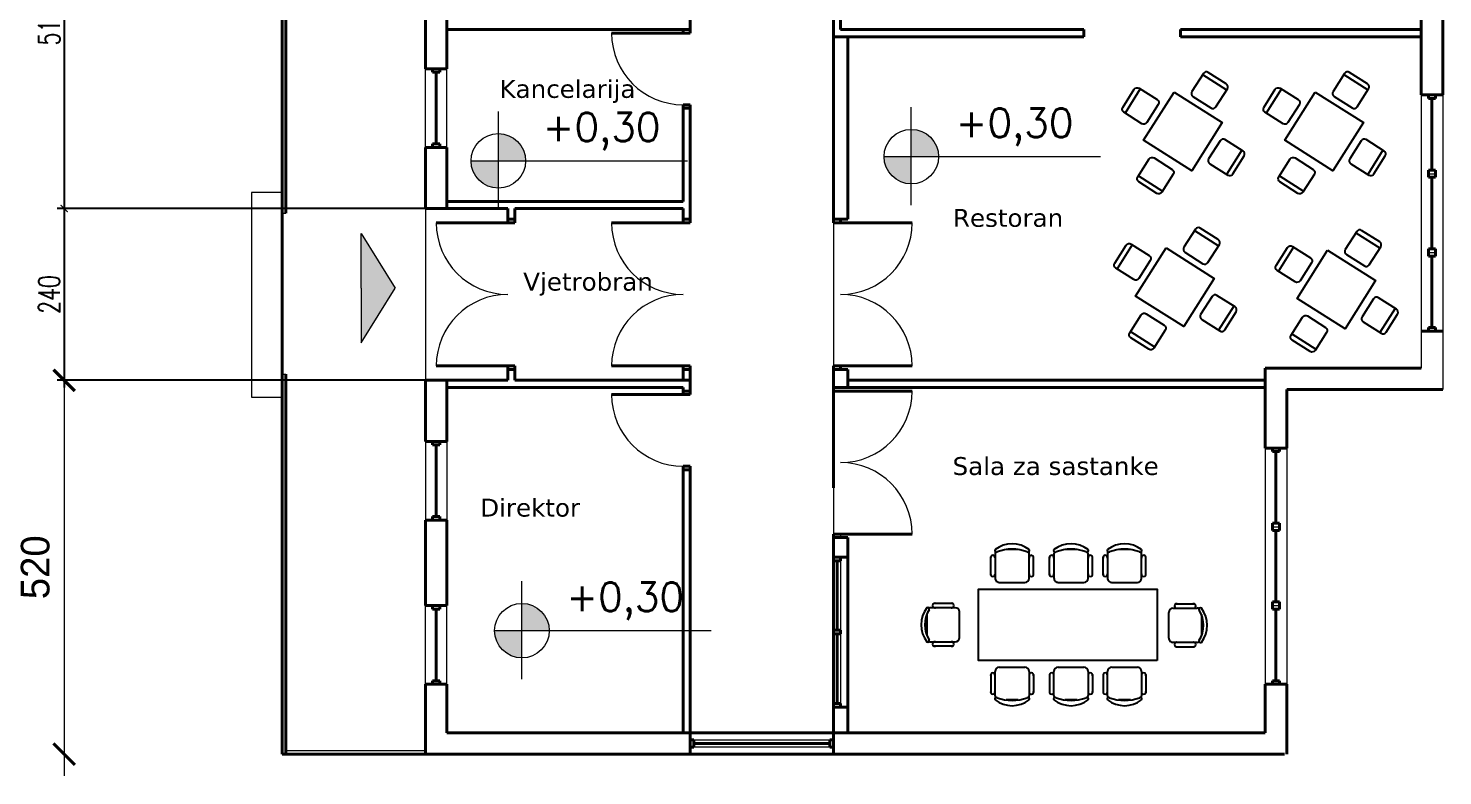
# Model space of a CAD drawing. Header units: millimetres. Extents: x 73 to 57768, y -40361 to 10065.
# Drawn here: x 24862 to 26839, y -7912 to -6868 of the extents above; entities that cross this region are included whole.
import ezdxf

# ---------------------------------------------------------------- set-up
doc = ezdxf.new("R2010")
doc.units = ezdxf.units.MM
for name, color, linetype, lineweight in [('akote sani', 84, 'Continuous', 5), ('kote', 124, 'Continuous', 5), ('kote i srafura', 9, 'Continuous', 5)]:
    doc.layers.add(name, color=color, linetype=linetype, lineweight=lineweight)
doc.layers.add('pogled', color=7, linetype='Continuous', lineweight=5, true_color=0x8db1c3)
doc.layers.add('presjek', color=7, linetype='Continuous', lineweight=40, true_color=0xe37da2)
doc.layers.add('tanko', color=1, linetype='Continuous')
doc.styles.add('1-100', font='simplex.shx', dxfattribs={"width": 0.7, "height": 30})
doc.styles.add('zlaja', font='verdana.TTF', dxfattribs={"height": 40})
doc.dimstyles.new('1-100', dxfattribs={"dimtxt": 30, "dimasz": 10, "dimexe": 10, "dimexo": 0, "dimgap": 6, "dimtad": 1, "dimdec": 0, "dimtxsty": '1-100', "dimblk": 'ARCHTICK', "dimcen": 10, "dimdle": 10, "dimadec": 8, "dimazin": 0, "dimtfac": 1, "dimtdec": 0, "dimtix": 1, "dimtmove": 2, "dimatfit": 3, "dimfxl": 1, "dimtolj": 1, "dimtzin": 0, "dimarcsym": 0})

# ---------------------------------------------------------------- blocks, each defined once
blk = doc.blocks.new('_ArchTick')
at = {"layer": 'kote', "color": 0, "const_width": 0.15}
blk.add_lwpolyline([(-0.5, -0.5), (0.5, 0.5)], dxfattribs=at)
blk = doc.blocks.new('*D247')
at = {"layer": 'Defpoints', "color": 0}
for p in [(25417.4, -6609.5), (24912.6, -7119.5), (25417.4, -7119.5)]:
    blk.add_point(p, dxfattribs=at)
at = {"layer": 'kote i srafura', "color": 0, "lineweight": -2}
for p, q in [((24912.6, -6599.5), (24912.6, -7129.5)), ((25417.4, -6609.5), (24902.6, -6609.5)), ((25417.4, -7119.5), (24902.6, -7119.5))]:
    blk.add_line(p, q, dxfattribs=at)
at = {"layer": 'kote i srafura', "color": 0, "lineweight": -2, "xscale": 10, "yscale": 10, "zscale": 10}
for p, rotation in [((24912.6, -6609.5), 90), ((24912.6, -7119.5), 270)]:
    blk.add_blockref('_ArchTick', p, dxfattribs=dict(at, rotation=rotation))
at = {"layer": 'kote i srafura', "color": 0, "insert": (24891.6, -6864.5), "char_height": 30, "attachment_point": 5, "rotation": 90, "style": '1-100'}
blk.add_mtext('\\A1;510', dxfattribs=at)
blk = doc.blocks.new('*D248')
at = {"layer": 'Defpoints', "color": 0}
for p in [(25417.4, -7119.5), (24912.6, -7359.5), (25417.4, -7359.5)]:
    blk.add_point(p, dxfattribs=at)
at = {"layer": 'kote i srafura', "color": 0, "lineweight": -2}
for p, q in [((24912.6, -7109.5), (24912.6, -7369.5)), ((25417.4, -7119.5), (24902.6, -7119.5)), ((25417.4, -7359.5), (24902.6, -7359.5))]:
    blk.add_line(p, q, dxfattribs=at)
at = {"layer": 'kote i srafura', "color": 0, "lineweight": -2, "xscale": 10, "yscale": 10, "zscale": 10}
for p, rotation in [((24912.6, -7119.5), 90), ((24912.6, -7359.5), 270)]:
    blk.add_blockref('_ArchTick', p, dxfattribs=dict(at, rotation=rotation))
at = {"layer": 'kote i srafura', "color": 0, "insert": (24891.6, -7239.5), "char_height": 30, "attachment_point": 5, "rotation": 90, "style": '1-100'}
blk.add_mtext('\\A1;240', dxfattribs=at)

msp = doc.modelspace()

# ---------------------------------------------------------------- hatches: boundary and pattern name
at = {"layer": 'pogled'}
h = msp.add_hatch(color=256, dxfattribs=at)
h.paths.add_polyline_path([(25519.192, -7014.882, -0.41421356), (25557.31, -7053), (25519.192, -7053)])
h.paths.add_polyline_path([(25481.074, -7053), (25519.192, -7053), (25519.192, -7091.118, -0.41421356)])
h = msp.add_hatch(color=256, dxfattribs=at)
h.paths.add_polyline_path([(26096.162, -7008.88, -0.41421356), (26134.28, -7046.998), (26096.162, -7046.998)])
h.paths.add_polyline_path([(26058.044, -7046.998), (26096.162, -7046.998), (26096.162, -7085.116, -0.41421356)])
msp.add_hatch(color=256, dxfattribs=at).paths.add_polyline_path([(25327.686, -7154.223), (25327.686, -7230.611), (25327.686, -7306.999), (25374.836, -7230.611)])
h = msp.add_hatch(color=256, dxfattribs=at)
h.paths.add_polyline_path([(25552.154, -7671.102, -0.41421356), (25590.272, -7709.22), (25552.154, -7709.22)])
h.paths.add_polyline_path([(25514.036, -7709.22), (25552.154, -7709.22), (25552.154, -7747.338, -0.41421356)])

# ---------------------------------------------------------------- linework, layer by layer
at = {"layer": 'akote sani'}
for p, q in [((26818.622, -6960.875), (26828.622, -6960.875)), ((26818.622, -7070.875), (26828.622, -7070.875)), ((25217.382, -7097.182), (25174.273, -7097.182)), ((25174.273, -7097.182), (25174.273, -7382.806)), ((25217.382, -7125.99), (25222.382, -7125.99)), ((26818.622, -7180.875), (26828.622, -7180.875)), ((25217.382, -7350.882), (25222.382, -7350.882)), ((25174.273, -7382.806), (25217.382, -7382.806)), ((26600.697, -7454.159), (26610.697, -7454.159)), ((26600.697, -7564.159), (26610.697, -7564.159)), ((26600.697, -7674.159), (26610.697, -7674.159)), ((25222.382, -7876.852), (25417.382, -7876.852)), ((25222.382, -7881.852), (25222.382, -7876.852))]:
    msp.add_line(p, q, dxfattribs=at)
at = {"layer": 'kote i srafura'}
msp.add_line((24912.638, -7329.467), (24912.638, -7911.852), dxfattribs=at)
at = {"layer": 'pogled'}
for p, q in [((25417.382, -7034.159), (25417.382, -6924.159)), ((25447.382, -7034.159), (25447.382, -6924.159)), ((26808.622, -6960.875), (26808.622, -7342.517)), ((26838.622, -6960.875), (26838.622, -7372.517)), ((25519.192, -7120.917), (25519.192, -6983.806)), ((26096.162, -7114.914), (26096.162, -6977.803)), ((25481.074, -7053), (25783.38, -7053)), ((26058.044, -7046.998), (26360.35, -7046.998)), ((25417.382, -7119.467), (25417.382, -7359.467)), ((25987.382, -7139.467), (25987.382, -7339.467)), ((25327.686, -7154.223), (25374.836, -7230.611)), ((25327.686, -7230.611), (25327.686, -7154.223)), ((25327.686, -7306.999), (25374.836, -7230.611)), ((25327.686, -7230.611), (25327.686, -7306.999)), ((25987.382, -7374.467), (25987.382, -7574.467)), ((25417.382, -7444.775), (25417.382, -7554.775)), ((25447.382, -7444.775), (25447.382, -7554.775)), ((26590.697, -7454.159), (26590.697, -7784.159)), ((26620.697, -7454.159), (26620.697, -7784.159)), ((25997.382, -7574.467), (25997.382, -7578.956)), ((25997.382, -7606.615), (25997.382, -7708.763)), ((25552.154, -7777.136), (25552.154, -7640.025)), ((25417.382, -7784.159), (25417.382, -7674.159)), ((25447.382, -7784.159), (25447.382, -7674.159)), ((25514.036, -7709.22), (25816.341, -7709.22)), ((25997.382, -7713.763), (25997.382, -7815.911)), ((25787.382, -7851.852), (25987.382, -7851.852)), ((25792.382, -7861.852), (25982.382, -7861.852)), ((25787.382, -7881.852), (25987.382, -7881.852)), ((25982.382, -7871.852), (25792.382, -7871.852))]:
    msp.add_line(p, q, dxfattribs=at)
for centre in [(25519.192, -7053), (26096.162, -7046.998), (25552.154, -7709.22)]:
    msp.add_circle(centre, 38.118, dxfattribs=at)
for centre, start, end in [((25777.382, -6874.467), 180, 270), ((25532.425, -7139.467), 180, 270), ((25777.382, -7139.467), 180, 270), ((25997.382, -7139.467), 270, 0), ((25532.425, -7339.467), 90, 180), ((25777.382, -7339.467), 90, 180), ((25997.382, -7339.467), 0, 90), ((25777.382, -7379.507), 180, 270), ((25997.382, -7374.467), 270, 0), ((25997.382, -7574.467), 0, 90)]:
    msp.add_arc(centre, 100, start, end, dxfattribs=at)
at = {"layer": 'presjek'}
for p, q in [((25217.382, -7881.852), (25217.382, -5849.467)), ((25222.382, -7125.99), (25222.382, -6611.781)), ((25417.382, -6924.159), (25417.382, -6804.775)), ((25447.382, -6924.159), (25447.382, -6804.775)), ((26808.622, -6879.467), (26808.622, -6804.775)), ((26838.622, -6804.775), (26838.622, -6960.875)), ((25787.382, -6874.467), (25787.382, -6854.467)), ((25987.382, -6854.467), (25987.382, -6979.467)), ((25997.382, -6854.467), (25997.382, -6869.467)), ((25777.382, -6869.467), (25447.382, -6869.467)), ((25777.382, -6874.467), (25677.382, -6874.467)), ((25777.382, -6869.467), (25787.382, -6869.467)), ((25777.382, -6874.467), (25777.382, -6869.467)), ((25787.382, -6874.467), (25777.382, -6874.467)), ((25997.382, -6869.467), (26337.382, -6869.467)), ((26337.382, -6869.467), (26337.382, -6879.467)), ((26472.382, -6869.467), (26472.382, -6879.467)), ((26472.382, -6869.467), (26808.622, -6869.467)), ((25987.382, -6879.467), (26337.382, -6879.467)), ((26007.382, -6979.467), (26007.382, -6879.467)), ((26472.382, -6879.467), (26808.622, -6879.467)), ((26808.622, -6879.467), (26808.622, -6960.875)), ((25417.382, -6924.159), (25447.382, -6924.159)), ((25427.382, -6924.159), (25427.382, -6929.159)), ((25427.382, -6929.159), (25437.382, -6929.159)), ((25432.382, -7029.159), (25432.382, -6929.159)), ((25437.382, -6929.159), (25437.382, -6924.159)), ((25777.382, -6974.467), (25787.382, -6974.467)), ((25777.382, -6979.467), (25777.382, -6974.467)), ((25787.382, -6974.467), (25787.382, -6979.467)), ((25787.382, -7119.467), (25787.382, -6974.467)), ((25987.382, -7119.467), (25987.382, -6974.467)), ((26808.622, -6960.875), (26838.622, -6960.875)), ((26808.622, -6960.875), (26838.622, -6960.875)), ((26818.622, -6960.875), (26818.622, -6965.875)), ((26818.622, -6965.875), (26828.622, -6965.875)), ((26823.622, -7065.875), (26823.622, -6965.875)), ((26828.622, -6965.875), (26828.622, -6960.875)), ((25787.382, -6979.467), (25777.382, -6979.467)), ((25777.382, -7109.467), (25777.382, -6979.467)), ((26007.382, -7109.467), (26007.382, -6979.467)), ((26007.382, -7134.467), (26007.382, -6979.467)), ((25417.382, -7034.159), (25447.382, -7034.159)), ((25417.382, -7119.467), (25417.382, -7034.159)), ((25427.382, -7034.159), (25427.382, -7029.159)), ((25427.382, -7029.159), (25437.382, -7029.159)), ((25437.382, -7029.159), (25437.382, -7034.159)), ((25447.382, -7119.467), (25447.382, -7034.159)), ((26818.622, -7070.875), (26818.622, -7065.875)), ((26818.622, -7065.875), (26828.622, -7065.875)), ((26818.622, -7070.875), (26818.622, -7075.875)), ((26828.622, -7065.875), (26828.622, -7070.875)), ((26828.622, -7075.875), (26828.622, -7070.875)), ((26818.622, -7075.875), (26828.622, -7075.875)), ((26823.622, -7075.875), (26823.622, -7175.875)), ((25777.382, -7109.467), (25447.382, -7109.467)), ((25532.425, -7119.467), (25417.382, -7119.467)), ((25532.425, -7134.467), (25532.425, -7119.467)), ((25542.425, -7134.467), (25542.425, -7119.467)), ((25777.382, -7119.467), (25542.425, -7119.467)), ((25777.382, -7134.467), (25777.382, -7119.467)), ((25787.382, -7134.467), (25787.382, -7119.467)), ((25987.382, -7134.467), (25987.382, -7119.467)), ((25532.425, -7139.467), (25432.425, -7139.467)), ((25532.425, -7139.467), (25532.425, -7134.467)), ((25532.425, -7134.467), (25542.425, -7134.467)), ((25542.425, -7139.467), (25532.425, -7139.467)), ((25542.425, -7134.467), (25542.425, -7139.467)), ((25777.382, -7139.467), (25677.382, -7139.467)), ((25777.382, -7134.467), (25787.382, -7134.467)), ((25777.382, -7139.467), (25777.382, -7134.467)), ((25787.382, -7139.467), (25777.382, -7139.467)), ((25787.382, -7134.467), (25787.382, -7139.467)), ((26007.382, -7134.467), (25987.382, -7134.467)), ((25987.382, -7134.467), (25987.382, -7139.467)), ((25987.382, -7139.467), (25997.382, -7139.467)), ((25997.382, -7139.467), (25997.382, -7134.467)), ((25997.382, -7139.467), (26097.382, -7139.467)), ((26818.622, -7180.875), (26818.622, -7175.875)), ((26818.622, -7175.875), (26828.622, -7175.875)), ((26818.622, -7180.875), (26818.622, -7185.875)), ((26818.622, -7185.875), (26828.622, -7185.875)), ((26823.622, -7285.875), (26823.622, -7185.875)), ((26828.622, -7175.875), (26828.622, -7180.875)), ((26828.622, -7185.875), (26828.622, -7180.875)), ((26808.622, -7290.875), (26838.622, -7290.875)), ((26818.622, -7290.875), (26818.622, -7285.875)), ((26818.622, -7285.875), (26828.622, -7285.875)), ((26828.622, -7285.875), (26828.622, -7290.875)), ((25222.382, -7881.852), (25222.382, -7350.882)), ((25532.425, -7339.467), (25432.425, -7339.467)), ((25542.425, -7339.467), (25532.425, -7339.467)), ((25532.425, -7339.467), (25532.425, -7344.467)), ((25532.425, -7344.467), (25542.425, -7344.467)), ((25532.425, -7344.467), (25532.425, -7359.467)), ((25542.425, -7344.467), (25542.425, -7339.467)), ((25542.425, -7344.467), (25542.425, -7359.467)), ((25777.382, -7339.467), (25677.382, -7339.467)), ((25777.382, -7339.467), (25777.382, -7344.467)), ((25787.382, -7339.467), (25777.382, -7339.467)), ((25777.382, -7344.467), (25787.382, -7344.467)), ((25777.382, -7344.467), (25777.382, -7359.467)), ((25787.382, -7344.467), (25787.382, -7339.467)), ((25787.382, -7344.467), (25787.382, -7359.467)), ((25987.382, -7339.467), (25997.382, -7339.467)), ((25987.382, -7344.467), (25987.382, -7339.467)), ((25987.382, -7344.467), (25987.382, -7499.467)), ((25987.382, -7344.467), (26007.382, -7344.467)), ((25997.382, -7339.467), (25997.382, -7344.467)), ((25997.382, -7339.467), (26097.382, -7339.467)), ((26007.382, -7344.467), (26007.382, -7369.467)), ((26590.697, -7342.517), (26590.697, -7454.159)), ((26590.697, -7342.517), (26808.622, -7342.517)), ((25532.425, -7359.467), (25417.382, -7359.467)), ((25417.382, -7444.775), (25417.382, -7359.467)), ((25447.382, -7444.775), (25447.382, -7359.467)), ((25777.382, -7369.467), (25447.382, -7369.467)), ((25787.382, -7359.467), (25542.425, -7359.467)), ((25777.382, -7379.507), (25777.382, -7369.467)), ((25787.382, -7379.507), (25787.382, -7359.467)), ((25787.382, -7379.507), (25787.382, -7369.467)), ((25987.382, -7369.467), (25987.382, -7354.467)), ((25987.382, -7369.467), (25987.382, -7374.467)), ((25997.382, -7369.467), (25987.382, -7369.467)), ((25987.382, -7369.467), (26137.382, -7369.467)), ((26007.382, -7359.467), (26337.382, -7359.467)), ((26137.382, -7369.467), (26337.382, -7369.467)), ((26337.382, -7359.467), (26590.697, -7359.467)), ((26337.382, -7369.467), (26590.697, -7369.467)), ((25777.382, -7379.507), (25677.382, -7379.507)), ((25777.382, -7379.507), (25777.382, -7374.507)), ((25777.382, -7374.507), (25787.382, -7374.507)), ((25787.382, -7379.507), (25777.382, -7379.507)), ((25987.382, -7374.467), (25997.382, -7374.467)), ((25997.382, -7374.467), (26097.382, -7374.467)), ((26620.697, -7372.517), (26620.697, -7454.159)), ((26620.697, -7372.517), (26838.622, -7372.517)), ((25417.382, -7444.775), (25447.382, -7444.775)), ((25427.382, -7444.775), (25427.382, -7449.775)), ((25427.382, -7449.775), (25437.382, -7449.775)), ((25432.382, -7449.775), (25432.382, -7549.775)), ((25437.382, -7449.775), (25437.382, -7444.775)), ((26590.697, -7454.159), (26620.697, -7454.159)), ((26590.697, -7454.159), (26620.697, -7454.159)), ((26600.697, -7454.159), (26600.697, -7459.159)), ((26600.697, -7459.159), (26610.697, -7459.159)), ((26605.697, -7559.159), (26605.697, -7459.159)), ((26610.697, -7459.159), (26610.697, -7454.159)), ((25777.382, -7499.467), (25777.382, -7479.507)), ((25777.382, -7479.507), (25787.382, -7479.507)), ((25787.382, -7484.507), (25777.382, -7484.507)), ((25777.382, -7851.852), (25777.382, -7484.507)), ((25787.382, -7499.467), (25787.382, -7479.507)), ((25787.382, -7499.467), (25787.382, -7479.507)), ((25787.382, -7851.852), (25787.382, -7484.507)), ((25777.382, -7499.467), (25777.382, -7504.467)), ((25787.382, -7504.467), (25787.382, -7499.467)), ((25987.382, -7499.467), (25987.382, -7509.467)), ((25417.382, -7674.159), (25417.382, -7554.775)), ((25417.382, -7554.775), (25447.382, -7554.775)), ((25427.382, -7549.775), (25437.382, -7549.775)), ((25427.382, -7554.775), (25427.382, -7549.775)), ((25437.382, -7549.775), (25437.382, -7554.775)), ((25447.382, -7674.159), (25447.382, -7554.775)), ((26600.697, -7559.159), (26610.697, -7559.159)), ((26600.697, -7564.159), (26600.697, -7559.159)), ((26600.697, -7564.159), (26600.697, -7569.159)), ((26610.697, -7559.159), (26610.697, -7564.159)), ((26610.697, -7569.159), (26610.697, -7564.159)), ((25987.382, -7574.467), (25987.382, -7708.763)), ((25987.382, -7574.467), (25997.382, -7574.467)), ((26007.382, -7578.956), (25987.382, -7578.956)), ((25997.382, -7574.467), (26097.382, -7574.467)), ((26007.382, -7578.956), (26007.382, -7708.763)), ((26600.697, -7569.159), (26610.697, -7569.159)), ((26605.697, -7569.159), (26605.697, -7669.159)), ((25987.382, -7609.115), (25987.382, -7606.615)), ((25987.382, -7606.615), (26007.382, -7606.615)), ((25997.382, -7606.615), (25997.382, -7611.615)), ((25987.382, -7611.615), (25987.382, -7609.115)), ((25997.382, -7611.615), (25987.382, -7611.615)), ((25992.382, -7708.763), (25992.382, -7611.615)), ((26007.382, -7636.474), (26007.382, -7851.852)), ((25417.382, -7674.159), (25447.382, -7674.159)), ((25427.382, -7674.159), (25427.382, -7679.159)), ((25427.382, -7679.159), (25437.382, -7679.159)), ((25432.382, -7779.159), (25432.382, -7679.159)), ((25437.382, -7679.159), (25437.382, -7674.159)), ((26600.697, -7669.159), (26610.697, -7669.159)), ((26600.697, -7674.159), (26600.697, -7669.159)), ((26600.697, -7674.159), (26600.697, -7679.159)), ((26600.697, -7679.159), (26610.697, -7679.159)), ((26605.697, -7779.159), (26605.697, -7679.159)), ((26610.697, -7669.159), (26610.697, -7674.159)), ((26610.697, -7679.159), (26610.697, -7674.159)), ((25777.382, -7729.467), (25777.382, -7724.467)), ((25787.382, -7724.467), (25787.382, -7729.467)), ((25987.382, -7708.763), (25997.382, -7708.763)), ((25987.382, -7711.263), (25987.382, -7708.763)), ((25987.382, -7713.763), (25987.382, -7711.263)), ((25997.382, -7713.763), (25987.382, -7713.763)), ((25987.382, -7713.763), (25987.382, -7851.852)), ((25992.382, -7810.911), (25992.382, -7713.763)), ((25997.382, -7708.763), (25997.382, -7713.763)), ((25417.382, -7784.159), (25447.382, -7784.159)), ((25417.382, -7881.852), (25417.382, -7784.159)), ((25427.382, -7779.159), (25437.382, -7779.159)), ((25427.382, -7784.159), (25427.382, -7779.159)), ((25437.382, -7779.159), (25437.382, -7784.159)), ((25447.382, -7851.852), (25447.382, -7784.159)), ((26590.697, -7784.159), (26620.697, -7784.159)), ((26590.697, -7784.159), (26590.697, -7851.852)), ((26600.697, -7779.159), (26610.697, -7779.159)), ((26600.697, -7784.159), (26600.697, -7779.159)), ((26610.697, -7779.159), (26610.697, -7784.159)), ((26620.697, -7784.159), (26620.697, -7881.852)), ((25987.382, -7813.411), (25987.382, -7810.911)), ((25987.382, -7810.911), (25997.382, -7810.911)), ((25987.382, -7815.911), (25987.382, -7813.411)), ((26007.382, -7815.911), (25987.382, -7815.911)), ((25997.382, -7815.911), (25997.382, -7810.911)), ((25997.382, -7810.911), (25997.382, -7815.911)), ((25447.382, -7851.852), (26590.697, -7851.852)), ((25787.382, -7881.852), (25787.382, -7851.852)), ((25787.382, -7861.852), (25792.382, -7861.852)), ((25792.382, -7861.852), (25792.382, -7871.852)), ((25982.382, -7861.852), (25982.382, -7871.852)), ((25987.382, -7861.852), (25982.382, -7861.852)), ((25987.382, -7881.852), (25987.382, -7851.852)), ((25217.382, -7881.852), (26617.382, -7881.852)), ((25792.382, -7871.852), (25787.382, -7871.852)), ((25792.382, -7866.852), (25887.382, -7866.852)), ((25982.382, -7866.852), (25887.382, -7866.852)), ((25982.382, -7871.852), (25987.382, -7871.852))]:
    msp.add_line(p, q, dxfattribs=at)
at = {"layer": 'tanko'}
for p, q in [((26503.165, -6932.443), (26536.733, -6953.849)), ((26700.354, -6932.443), (26733.922, -6953.849)), ((26416.08, -6952.504), (26394.791, -6986.146)), ((26613.269, -6952.504), (26591.98, -6986.146)), ((26557.989, -7038.111), (26536.7, -7071.753)), ((26755.178, -7038.111), (26733.889, -7071.753)), ((26413.516, -7073.785), (26447.084, -7095.191)), ((26610.705, -7073.785), (26644.273, -7095.191)), ((26491.985, -7150.129), (26525.552, -7171.535)), ((26717.442, -7153.326), (26751.009, -7174.732)), ((26404.899, -7170.19), (26383.61, -7203.832)), ((26630.356, -7173.387), (26609.067, -7207.029)), ((26546.808, -7255.797), (26525.519, -7289.439)), ((26772.265, -7258.994), (26750.976, -7292.636)), ((26402.336, -7291.472), (26435.903, -7312.878)), ((26627.792, -7294.668), (26661.36, -7316.074)), ((26207.102, -7631.541), (26207.102, -7606.161)), ((26213.157, -7601.931), (26213.158, -7635.771)), ((26245.605, -7595.959), (26228.484, -7595.959)), ((26260.932, -7635.77), (26260.932, -7601.93)), ((26266.904, -7631.54), (26266.904, -7606.16)), ((26289.364, -7631.54), (26289.364, -7606.16)), ((26295.419, -7601.929), (26295.42, -7635.77)), ((26327.867, -7595.957), (26310.745, -7595.957)), ((26343.194, -7635.769), (26343.193, -7601.929)), ((26349.166, -7631.539), (26349.165, -7606.158)), ((26364.116, -7631.538), (26364.116, -7606.158)), ((26370.171, -7601.928), (26370.172, -7635.768)), ((26402.619, -7595.956), (26385.497, -7595.956)), ((26417.946, -7635.767), (26417.945, -7601.927)), ((26423.918, -7631.537), (26423.917, -7606.157)), ((26219.13, -7641.743), (26254.961, -7641.742)), ((26301.391, -7641.741), (26337.222, -7641.741)), ((26376.143, -7641.74), (26411.974, -7641.739)), ((26117.859, -7686.198), (26117.86, -7715.819)), ((26157.671, -7677.121), (26123.831, -7677.121)), ((26153.441, -7671.149), (26128.061, -7671.149)), ((26163.644, -7718.923), (26163.643, -7683.092)), ((26455.783, -7719.594), (26455.782, -7683.763)), ((26461.754, -7677.791), (26495.594, -7677.791)), ((26465.984, -7671.819), (26491.364, -7671.819)), ((26501.566, -7686.868), (26501.567, -7716.488)), ((26123.832, -7724.896), (26157.672, -7724.895)), ((26495.595, -7725.565), (26461.755, -7725.566)), ((26153.442, -7730.951), (26128.062, -7730.951)), ((26465.985, -7731.621), (26491.365, -7731.621)), ((26213.157, -7800.072), (26213.158, -7766.232)), ((26219.13, -7760.26), (26254.961, -7760.261)), ((26260.932, -7766.233), (26260.932, -7800.073)), ((26295.419, -7800.073), (26295.42, -7766.233)), ((26301.391, -7760.261), (26337.222, -7760.262)), ((26343.194, -7766.234), (26343.193, -7800.074)), ((26370.171, -7800.075), (26370.172, -7766.235)), ((26376.143, -7760.263), (26411.974, -7760.264)), ((26417.946, -7766.235), (26417.945, -7800.076)), ((26207.102, -7770.462), (26207.102, -7795.842)), ((26266.904, -7770.463), (26266.904, -7795.843)), ((26289.364, -7770.463), (26289.364, -7795.843)), ((26349.166, -7770.464), (26349.165, -7795.844)), ((26364.116, -7770.465), (26364.116, -7795.845)), ((26423.918, -7770.466), (26423.917, -7795.846)), ((26245.605, -7806.044), (26228.484, -7806.044)), ((26327.867, -7806.046), (26310.745, -7806.046)), ((26402.619, -7806.047), (26385.497, -7806.047))]:
    msp.add_line(p, q, dxfattribs=at)
for points in [[(26504.228, -6930.777), (26488.174, -6955.952, 0.41421356), (26489.694, -6962.824), (26514.87, -6978.879, 0.41421356), (26521.741, -6977.358), (26537.796, -6952.183, 0.41421356), (26536.275, -6945.311), (26511.1, -6929.256, 0.41421356)], [(26701.417, -6930.777), (26685.362, -6955.952, 0.41421356), (26686.882, -6962.824), (26712.058, -6978.879, 0.41421356), (26718.93, -6977.358), (26734.984, -6952.183, 0.41421356), (26733.464, -6945.311), (26708.288, -6929.256, 0.41421356)], [(26414.41, -6951.447), (26439.641, -6967.414, -0.41421356), (26441.186, -6974.28), (26425.219, -6999.512, -0.41421356), (26418.352, -7001.056), (26393.121, -6985.089, -0.41421356), (26391.577, -6978.223), (26407.544, -6952.991, -0.41421356)], [(26611.599, -6951.447), (26636.83, -6967.414, -0.41421356), (26638.374, -6974.28), (26622.408, -6999.512, -0.41421356), (26615.541, -7001.056), (26590.31, -6985.089, -0.41421356), (26588.766, -6978.223), (26604.732, -6952.991, -0.41421356)], [(26559.659, -7039.168), (26534.428, -7023.201, 0.41421356), (26527.561, -7024.745), (26511.595, -7049.977, 0.41421356), (26513.139, -7056.843), (26538.37, -7072.81, 0.41421356), (26545.236, -7071.266), (26561.203, -7046.034, 0.41421356)], [(26756.848, -7039.168), (26731.616, -7023.201, 0.41421356), (26724.75, -7024.745), (26708.783, -7049.977, 0.41421356), (26710.327, -7056.843), (26735.559, -7072.81, 0.41421356), (26742.425, -7071.266), (26758.392, -7046.034, 0.41421356)], [(26412.454, -7075.452), (26428.508, -7050.276, -0.41421356), (26435.38, -7048.756), (26460.556, -7064.81, -0.41421356), (26462.076, -7071.682), (26446.021, -7096.858, -0.41421356), (26439.15, -7098.378), (26413.974, -7082.324, -0.41421356)], [(26609.642, -7075.452), (26625.697, -7050.276, -0.41421356), (26632.569, -7048.756), (26657.744, -7064.81, -0.41421356), (26659.265, -7071.682), (26643.21, -7096.858, -0.41421356), (26636.338, -7098.378), (26611.163, -7082.324, -0.41421356)], [(26493.047, -7148.463), (26476.993, -7173.639, 0.41421356), (26478.513, -7180.51), (26503.689, -7196.565, 0.41421356), (26510.561, -7195.045), (26526.615, -7169.869, 0.41421356), (26525.095, -7162.997), (26499.919, -7146.943, 0.41421356)], [(26718.504, -7151.66), (26702.45, -7176.835, 0.41421356), (26703.97, -7183.707), (26729.146, -7199.762, 0.41421356), (26736.017, -7198.241), (26752.072, -7173.066, 0.41421356), (26750.552, -7166.194), (26725.376, -7150.139, 0.41421356)], [(26403.229, -7169.133), (26428.461, -7185.1, -0.41421356), (26430.005, -7191.967), (26414.038, -7217.198, -0.41421356), (26407.172, -7218.742), (26381.94, -7202.775, -0.41421356), (26380.396, -7195.909), (26396.363, -7170.678, -0.41421356)], [(26628.686, -7172.33), (26653.918, -7188.297, -0.41421356), (26655.462, -7195.163), (26639.495, -7220.395, -0.41421356), (26632.629, -7221.939), (26607.397, -7205.972, -0.41421356), (26605.853, -7199.106), (26621.82, -7173.874, -0.41421356)], [(26548.478, -7256.854), (26523.247, -7240.887, 0.41421356), (26516.381, -7242.431), (26500.414, -7267.663, 0.41421356), (26501.958, -7274.529), (26527.189, -7290.496, 0.41421356), (26534.056, -7288.952), (26550.023, -7263.72, 0.41421356)], [(26773.935, -7260.051), (26748.704, -7244.084, 0.41421356), (26741.837, -7245.628), (26725.871, -7270.859, 0.41421356), (26727.415, -7277.726), (26752.646, -7293.693, 0.41421356), (26759.513, -7292.148), (26775.479, -7266.917, 0.41421356)], [(26401.273, -7293.138), (26417.327, -7267.962, -0.41421356), (26424.199, -7266.442), (26449.375, -7282.497, -0.41421356), (26450.895, -7289.368), (26434.841, -7314.544, -0.41421356), (26427.969, -7316.064), (26402.793, -7300.01, -0.41421356)], [(26626.73, -7296.335), (26642.784, -7271.159, -0.41421356), (26649.656, -7269.639), (26674.832, -7285.693, -0.41421356), (26676.352, -7292.565), (26660.297, -7317.741, -0.41421356), (26653.426, -7319.261), (26628.25, -7303.206, -0.41421356)]]:
    msp.add_lwpolyline(points, format="xyb", close=True, dxfattribs=at)
for points in [[(26463.37, -6956.82), (26530.654, -6999.398), (26488.076, -7066.682), (26420.792, -7024.104)], [(26660.559, -6956.82), (26727.843, -6999.398), (26685.265, -7066.682), (26617.981, -7024.104)], [(26452.189, -7174.506), (26519.473, -7217.084), (26476.895, -7284.368), (26409.611, -7241.79)], [(26677.646, -7177.703), (26744.93, -7220.281), (26702.352, -7287.565), (26635.068, -7244.987)], [(26439.68, -7750.767), (26190.128, -7750.771), (26190.128, -7651.241), (26439.678, -7651.236)]]:
    msp.add_lwpolyline(points, close=True, dxfattribs=at)
for centre, radius, start, end in [((26237.045, -7627.808), 39.812, 53.131178, 126.870974), ((26319.307, -7627.807), 39.812, 53.131178, 126.870974), ((26394.059, -7627.805), 39.812, 53.131178, 126.870974), ((26210.088, -7607.032), 3.11, 343.740871, 196.261281), ((26214.908, -7597.264), 2.183, 143.311011, 302.028489), ((26219.129, -7601.931), 5.972, 152.416635, 180.001076), ((26237.045, -7655.098), 59.755, 69.464429, 110.537723), ((26259.181, -7597.263), 2.183, 237.973663, 36.691141), ((26254.96, -7601.93), 5.972, 0.001076, 27.585517), ((26263.918, -7607.031), 3.11, 343.740871, 196.261281), ((26292.349, -7607.03), 3.11, 343.740871, 196.261281), ((26297.17, -7597.262), 2.183, 143.311011, 302.028489), ((26301.391, -7601.929), 5.972, 152.416635, 180.001076), ((26319.307, -7655.096), 59.755, 69.464429, 110.537723), ((26341.443, -7597.261), 2.183, 237.973663, 36.691141), ((26337.222, -7601.929), 5.972, 0.001076, 27.585517), ((26346.179, -7607.029), 3.11, 343.740871, 196.261281), ((26367.101, -7607.029), 3.11, 343.740871, 196.261281), ((26371.922, -7597.261), 2.183, 143.311011, 302.028489), ((26376.143, -7601.928), 5.972, 152.416635, 180.001076), ((26394.059, -7655.095), 59.755, 69.464429, 110.537723), ((26416.195, -7597.26), 2.183, 237.973663, 36.691141), ((26411.974, -7601.927), 5.972, 0.001076, 27.585517), ((26420.931, -7607.028), 3.11, 343.740871, 196.261281), ((26210.088, -7630.67), 3.11, 163.740871, 16.261281), ((26219.13, -7635.771), 5.972, 180.001076, 270.001076), ((26254.961, -7635.771), 5.972, 270.001076, 0.001076), ((26263.918, -7630.669), 3.11, 163.740871, 16.261281), ((26292.35, -7630.669), 3.11, 163.740871, 16.261281), ((26301.391, -7635.77), 5.972, 180.001076, 270.001076), ((26337.222, -7635.769), 5.972, 270.001076, 0.001076), ((26346.18, -7630.668), 3.11, 163.740871, 16.261281), ((26367.102, -7630.667), 3.11, 163.740871, 16.261281), ((26376.143, -7635.768), 5.972, 180.001076, 270.001076), ((26411.974, -7635.768), 5.972, 270.001076, 0.001076), ((26420.932, -7630.666), 3.11, 163.740871, 16.261281), ((26149.709, -7701.008), 39.812, 143.131178, 216.870974), ((26154.042, -7701.008), 39.096, 147.576829, 212.425323), ((26119.164, -7678.872), 2.183, 327.973663, 126.691141), ((26123.831, -7683.093), 5.972, 90.001076, 117.585517), ((26128.932, -7674.135), 3.11, 73.740871, 286.261281), ((26152.57, -7674.135), 3.11, 253.740871, 106.261281), ((26157.671, -7683.092), 5.972, 0.001076, 90.001076), ((26461.754, -7683.763), 5.972, 90.001076, 180.001076), ((26466.855, -7674.805), 3.11, 73.740871, 286.261281), ((26490.493, -7674.805), 3.11, 253.740871, 106.261281), ((26495.594, -7683.763), 5.972, 62.416635, 90.001076), ((26500.262, -7679.541), 2.183, 53.311011, 212.028489), ((26465.384, -7701.679), 39.096, 327.576829, 32.425323), ((26469.717, -7701.678), 39.812, 323.131178, 36.870974), ((26119.165, -7723.145), 2.183, 233.311011, 32.028489), ((26123.832, -7718.924), 5.972, 242.416635, 270.001076), ((26128.933, -7727.965), 3.11, 73.740871, 286.261281), ((26152.571, -7727.965), 3.11, 253.740871, 106.261281), ((26157.672, -7718.923), 5.972, 270.001076, 0.001076), ((26461.755, -7719.594), 5.972, 180.001076, 270.001076), ((26466.856, -7728.635), 3.11, 73.740871, 286.261281), ((26490.494, -7728.635), 3.11, 253.740871, 106.261281), ((26495.595, -7719.593), 5.972, 270.001076, 297.585517), ((26500.262, -7723.814), 2.183, 147.973663, 306.691141), ((26219.13, -7766.232), 5.972, 89.998924, 179.998924), ((26254.961, -7766.232), 5.972, 359.998924, 89.998924), ((26301.391, -7766.233), 5.972, 89.998924, 179.998924), ((26337.222, -7766.234), 5.972, 359.998924, 89.998924), ((26376.143, -7766.235), 5.972, 89.998924, 179.998924), ((26411.974, -7766.235), 5.972, 359.998924, 89.998924), ((26210.088, -7771.333), 3.11, 343.738719, 196.259129), ((26263.918, -7771.334), 3.11, 343.738719, 196.259129), ((26292.35, -7771.334), 3.11, 343.738719, 196.259129), ((26346.18, -7771.335), 3.11, 343.738719, 196.259129), ((26367.102, -7771.335), 3.11, 343.738719, 196.259129), ((26420.932, -7771.336), 3.11, 343.738719, 196.259129), ((26210.088, -7794.971), 3.11, 163.738719, 16.259129), ((26214.908, -7804.739), 2.183, 57.971511, 216.688989), ((26219.129, -7800.072), 5.972, 179.998924, 207.583365), ((26237.045, -7746.905), 59.755, 249.462277, 290.535571), ((26259.181, -7804.74), 2.183, 323.308859, 122.026337), ((26254.96, -7800.073), 5.972, 332.414483, 359.998924), ((26263.918, -7794.972), 3.11, 163.738719, 16.259129), ((26292.349, -7794.972), 3.11, 163.738719, 16.259129), ((26297.17, -7804.741), 2.183, 57.971511, 216.688989), ((26301.391, -7800.074), 5.972, 179.998924, 207.583365), ((26319.307, -7746.907), 59.755, 249.462277, 290.535571), ((26341.443, -7804.742), 2.183, 323.308859, 122.026337), ((26337.222, -7800.074), 5.972, 332.414483, 359.998924), ((26346.179, -7794.974), 3.11, 163.738719, 16.259129), ((26367.101, -7794.974), 3.11, 163.738719, 16.259129), ((26371.922, -7804.742), 2.183, 57.971511, 216.688989), ((26376.143, -7800.075), 5.972, 179.998924, 207.583365), ((26394.059, -7746.908), 59.755, 249.462277, 290.535571), ((26416.195, -7804.743), 2.183, 323.308859, 122.026337), ((26411.974, -7800.076), 5.972, 332.414483, 359.998924), ((26420.931, -7794.975), 3.11, 163.738719, 16.259129), ((26237.045, -7774.195), 39.812, 233.129026, 306.868822), ((26319.307, -7774.196), 39.812, 233.129026, 306.868822), ((26394.059, -7774.197), 39.812, 233.129026, 306.868822)]:
    msp.add_arc(centre, radius, start, end, dxfattribs=at)

# ---------------------------------------------------------------- block references
at = {"layer": 'akote sani', "xscale": 30, "yscale": 30, "zscale": 30}
for p, rotation in [((24912.638, -7359.467), 90), ((24912.638, -7881.852), 270)]:
    msp.add_blockref('_ArchTick', p, dxfattribs=dict(at, rotation=rotation))

# ---------------------------------------------------------------- texts
at = {"layer": 'kote i srafura', "insert": (24872.292, -7620.659), "char_height": 40, "attachment_point": 5, "rotation": 90}
msp.add_mtext('520', dxfattribs=at)
at = {"layer": 'pogled', "char_height": 25, "width": 475.63573, "attachment_point": 1}
for s, insert in [('{\\fVerdana|b0|i0|c238|p34;Kancelarija                }', (25520.82, -6939.902)), ('{\\fVerdana|b0|i0|c238|p34;Restoran       }', (26154.331, -7120.055)), ('{\\fVerdana|b0|i0|c238|p34;Vjetrobran                }', (25553.906, -7209.177)), ('{\\fVerdana|b0|i0|c238|p34;Sala za sastanke      }', (26153.837, -7466.764)), ('\\P{\\fVerdana|b0|i0|c238|p34;Direktor   }', (25493.851, -7483.183))]:
    msp.add_mtext(s, dxfattribs=dict(at, insert=insert))
at = {"layer": 'pogled', "char_height": 40, "width": 201.867, "attachment_point": 1, "style": 'zlaja'}
for insert in [(25581.062, -6985.632), (26158.032, -6979.629), (25614.023, -7641.851)]:
    msp.add_mtext('{\\Fsimplex|c0;+0,\\Fsimplex|c238;30}', dxfattribs=dict(at, insert=insert))

# ---------------------------------------------------------------- dimensions: what is measured, and where the dimension line sits
at = {"layer": 'kote i srafura'}
for base, p1, p2, picture, middle in [((24912.638, -7119.467), (25417.382, -6609.467), (25417.382, -7119.467), '*D247', (24891.638, -6864.467)), ((24912.638, -7359.467), (25417.382, -7119.467), (25417.382, -7359.467), '*D248', (24891.638, -7239.467))]:
    dim = msp.add_linear_dim(base=base, p1=p1, p2=p2, angle=90, dimstyle='1-100', dxfattribs=at)
    dim.commit()
    dim.dimension.update_dxf_attribs({"geometry": picture, "text_midpoint": middle})

doc.saveas('drawing.dxf')
